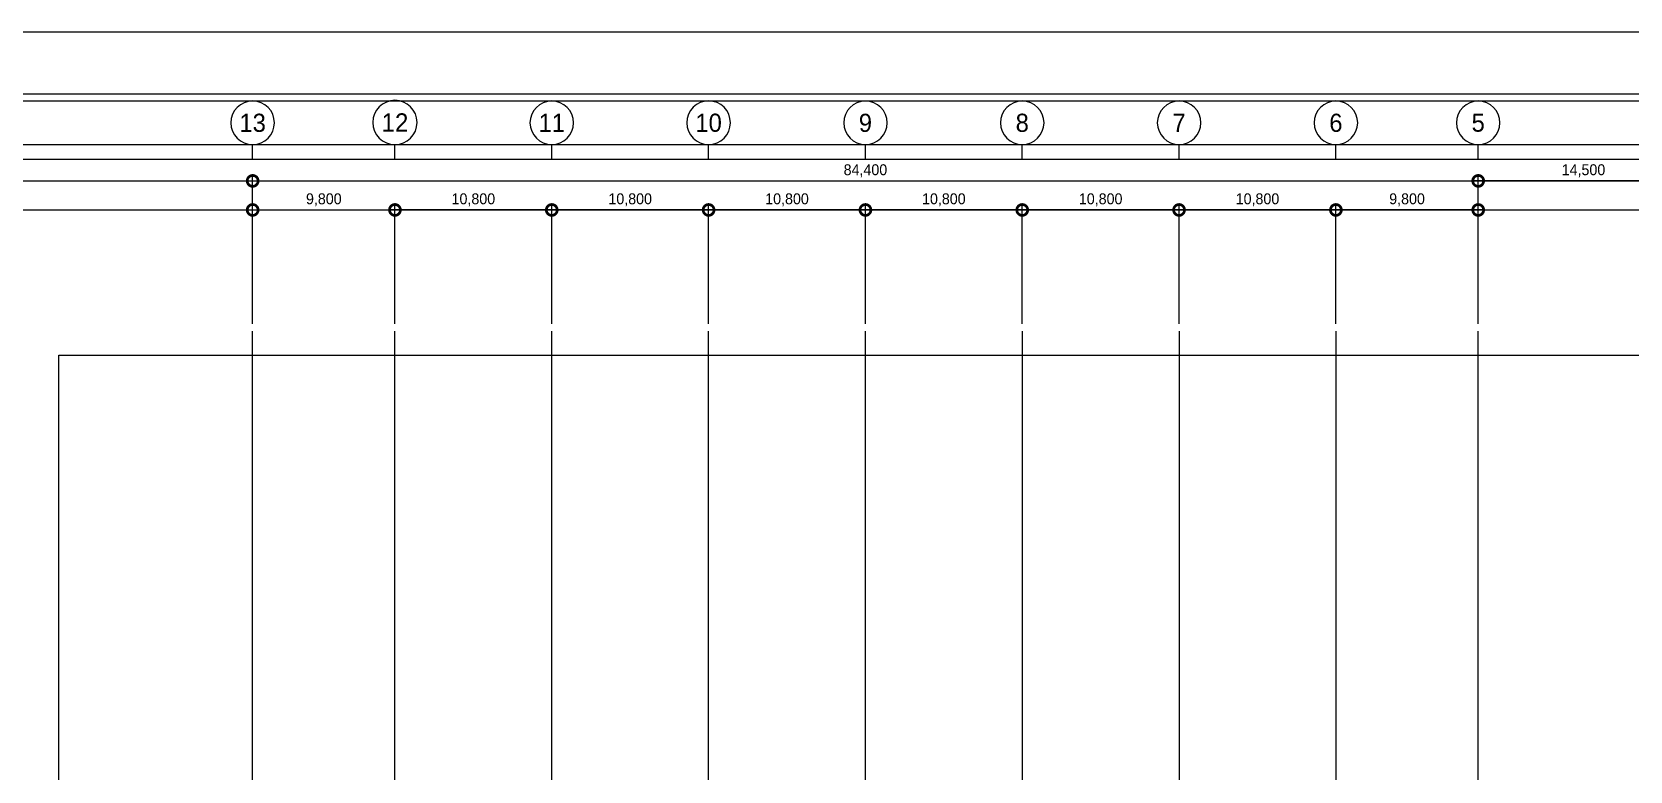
# Model space of a CAD drawing. Extents: x -430745 to 210250, y -41033 to 148500.
# Drawn here: x 23897 to 133952, y 97630 to 148500 of the extents above; entities that cross this region are included whole.
import ezdxf
from ezdxf.enums import TextEntityAlignment as Align

# ---------------------------------------------------------------- set-up
doc = ezdxf.new("R2010")
doc.units = 0
doc.header["$LTSCALE"] = 250
doc.header["$MEASUREMENT"] = 0
doc.layers.get('0').update_dxf_attribs({"linetype": 'CONTINUOUS'})
doc.layers.get('Defpoints').update_dxf_attribs({"linetype": 'CONTINUOUS'})
for name, color, linetype in [('A-CEN', 1, 'CONTINUOUS'), ('A-DIM', 7, 'CONTINUOUS'), ('A-SYM-BUB', 3, 'CONTINUOUS')]:
    doc.layers.add(name, color=color, linetype=linetype)
doc.layers.add('NOPLOT', color=193, linetype='CONTINUOUS', plot=False)
doc.styles.add('Gdim', font='')
doc.styles.add('Gtx', font='')
doc.styles.get('Gdim').set_extended_font_data('Dotum')
doc.styles.get('Gtx').set_extended_font_data('Dotum')
doc.dimstyles.new('Gdim200', dxfattribs={"dimscale": 200, "dimtxt": 3, "dimasz": 6, "dimexe": 1.5, "dimexo": 2, "dimgap": 1, "dimtad": 1, "dimdec": 0, "dimzin": 0, "dimdsep": 46, "dimlunit": 6, "dimtxsty": 'Gdim', "dimblk": 'DOTSMALL', "dimcen": 1.5, "dimdle": 1.5, "dimclrd": 1, "dimclre": 1, "dimclrt": 256, "dimazin": 0, "dimtfac": 1, "dimtdec": 0, "dimtix": 1, "dimtmove": 2, "dimatfit": 3, "dimldrblk": 'DOTSMALL', "dimfxl": 1.5, "dimtolj": 1, "dimtzin": 0, "dimlwd": -1, "dimlwe": -1, "dimarcsym": 0})

# ---------------------------------------------------------------- blocks, each defined once
blk = doc.blocks.new('_DotSmall')
at = {"color": 0, "linetype": 'ByBlock', "const_width": 0.5}
blk.add_lwpolyline([(-0.0625, 0, 1), (0.0625, 0, 1)], format="xyb", close=True, dxfattribs=at)
blk = doc.blocks.new('*D110')
at = {"layer": 'A-DIM', "color": 1, "transparency": 16777216}
for p, q in [((14558112, -181738), (14558112, -173530)), ((14568912, -181738), (14568912, -173530)), ((14569287, -173905), (14557737, -173905))]:
    blk.add_line(p, q, dxfattribs=at)
at = {"layer": 'Defpoints', "color": 0, "transparency": 16777216}
for p in [(14558112, -173905), (14558112, -182238), (14568912, -182238)]:
    blk.add_point(p, dxfattribs=at)
at = {"layer": 'A-DIM', "color": 1, "transparency": 16777216, "xscale": 1500, "yscale": 1500, "zscale": 1500, "rotation": 180}
blk.add_blockref('_DotSmall', (14558112, -173905), dxfattribs=at)
at = {"layer": 'A-DIM', "color": 1, "transparency": 16777216, "xscale": 1500, "yscale": 1500, "zscale": 1500}
blk.add_blockref('_DotSmall', (14568912, -173905), dxfattribs=at)
at = {"layer": 'A-DIM', "transparency": 16777216, "insert": (14563512, -173207), "char_height": 750, "attachment_point": 5, "style": 'Gdim'}
blk.add_mtext('\\A1;10,800', dxfattribs=at)
blk = doc.blocks.new('*D111')
at = {"layer": 'A-DIM', "color": 1, "transparency": 16777216}
for p, q in [((14568912, -181738), (14568912, -173530)), ((14579712, -181738), (14579712, -173530)), ((14580087, -173905), (14568537, -173905))]:
    blk.add_line(p, q, dxfattribs=at)
at = {"layer": 'Defpoints', "color": 0, "transparency": 16777216}
for p in [(14568912, -173905), (14568912, -182238), (14579712, -182238)]:
    blk.add_point(p, dxfattribs=at)
at = {"layer": 'A-DIM', "color": 1, "transparency": 16777216, "xscale": 1500, "yscale": 1500, "zscale": 1500, "rotation": 180}
blk.add_blockref('_DotSmall', (14568912, -173905), dxfattribs=at)
at = {"layer": 'A-DIM', "color": 1, "transparency": 16777216, "xscale": 1500, "yscale": 1500, "zscale": 1500}
blk.add_blockref('_DotSmall', (14579712, -173905), dxfattribs=at)
at = {"layer": 'A-DIM', "transparency": 16777216, "insert": (14574312, -173207), "char_height": 750, "attachment_point": 5, "style": 'Gdim'}
blk.add_mtext('\\A1;10,800', dxfattribs=at)
blk = doc.blocks.new('*D112')
at = {"layer": 'A-DIM', "color": 1, "transparency": 16777216}
for p, q in [((14579712, -181738), (14579712, -173530)), ((14589512, -181738), (14589512, -173530)), ((14589887, -173905), (14579337, -173905))]:
    blk.add_line(p, q, dxfattribs=at)
at = {"layer": 'Defpoints', "color": 0, "transparency": 16777216}
for p in [(14579712, -173905), (14579712, -182238), (14589512, -182238)]:
    blk.add_point(p, dxfattribs=at)
at = {"layer": 'A-DIM', "color": 1, "transparency": 16777216, "xscale": 1500, "yscale": 1500, "zscale": 1500, "rotation": 180}
blk.add_blockref('_DotSmall', (14579712, -173905), dxfattribs=at)
at = {"layer": 'A-DIM', "color": 1, "transparency": 16777216, "xscale": 1500, "yscale": 1500, "zscale": 1500}
blk.add_blockref('_DotSmall', (14589512, -173905), dxfattribs=at)
at = {"layer": 'A-DIM', "transparency": 16777216, "insert": (14584612, -173207), "char_height": 750, "attachment_point": 5, "style": 'Gdim'}
blk.add_mtext('\\A1;9,800', dxfattribs=at)
blk = doc.blocks.new('*D113')
at = {"layer": 'A-DIM', "color": 1, "transparency": 16777216}
for p, q in [((14589512, -181738), (14589512, -171530)), ((14604012, -181738), (14604012, -171530)), ((14604387, -171905), (14589137, -171905))]:
    blk.add_line(p, q, dxfattribs=at)
at = {"layer": 'Defpoints', "color": 0, "transparency": 16777216}
for p in [(14589512, -171905), (14589512, -182238), (14604012, -182238)]:
    blk.add_point(p, dxfattribs=at)
at = {"layer": 'A-DIM', "color": 1, "transparency": 16777216, "xscale": 1500, "yscale": 1500, "zscale": 1500, "rotation": 180}
blk.add_blockref('_DotSmall', (14589512, -171905), dxfattribs=at)
at = {"layer": 'A-DIM', "color": 1, "transparency": 16777216, "xscale": 1500, "yscale": 1500, "zscale": 1500}
blk.add_blockref('_DotSmall', (14604012, -171905), dxfattribs=at)
at = {"layer": 'A-DIM', "transparency": 16777216, "insert": (14596762, -171207), "char_height": 750, "attachment_point": 5, "style": 'Gdim'}
blk.add_mtext('\\A1;14,500', dxfattribs=at)
blk = doc.blocks.new('*D117')
at = {"layer": 'A-DIM', "color": 1, "transparency": 16777216}
for p, q in [((14547312, -181738), (14547312, -173530)), ((14558112, -181738), (14558112, -173530)), ((14558487, -173905), (14546937, -173905))]:
    blk.add_line(p, q, dxfattribs=at)
at = {"layer": 'Defpoints', "color": 0, "transparency": 16777216}
for p in [(14547312, -173905), (14547312, -182238), (14558112, -182238)]:
    blk.add_point(p, dxfattribs=at)
at = {"layer": 'A-DIM', "color": 1, "transparency": 16777216, "xscale": 1500, "yscale": 1500, "zscale": 1500, "rotation": 180}
blk.add_blockref('_DotSmall', (14547312, -173905), dxfattribs=at)
at = {"layer": 'A-DIM', "color": 1, "transparency": 16777216, "xscale": 1500, "yscale": 1500, "zscale": 1500}
blk.add_blockref('_DotSmall', (14558112, -173905), dxfattribs=at)
at = {"layer": 'A-DIM', "transparency": 16777216, "insert": (14552712, -173207), "char_height": 750, "attachment_point": 5, "style": 'Gdim'}
blk.add_mtext('\\A1;10,800', dxfattribs=at)
blk = doc.blocks.new('*D118')
at = {"layer": 'A-DIM', "color": 1, "transparency": 16777216}
for p, q in [((14514912, -181738), (14514912, -173530)), ((14525712, -181738), (14525712, -173530)), ((14526087, -173905), (14514537, -173905))]:
    blk.add_line(p, q, dxfattribs=at)
at = {"layer": 'Defpoints', "color": 0, "transparency": 16777216}
for p in [(14514912, -173905), (14514912, -182238), (14525712, -182238)]:
    blk.add_point(p, dxfattribs=at)
at = {"layer": 'A-DIM', "color": 1, "transparency": 16777216, "xscale": 1500, "yscale": 1500, "zscale": 1500, "rotation": 180}
blk.add_blockref('_DotSmall', (14514912, -173905), dxfattribs=at)
at = {"layer": 'A-DIM', "color": 1, "transparency": 16777216, "xscale": 1500, "yscale": 1500, "zscale": 1500}
blk.add_blockref('_DotSmall', (14525712, -173905), dxfattribs=at)
at = {"layer": 'A-DIM', "transparency": 16777216, "insert": (14520312, -173207), "char_height": 750, "attachment_point": 5, "style": 'Gdim'}
blk.add_mtext('\\A1;10,800', dxfattribs=at)
blk = doc.blocks.new('*D119')
at = {"layer": 'A-DIM', "color": 1, "transparency": 16777216}
for p, q in [((14505112, -181738), (14505112, -173530)), ((14514912, -181738), (14514912, -173530)), ((14504737, -173905), (14515287, -173905))]:
    blk.add_line(p, q, dxfattribs=at)
at = {"layer": 'Defpoints', "color": 0, "transparency": 16777216}
for p in [(14514912, -173905), (14505112, -182238), (14514912, -182238)]:
    blk.add_point(p, dxfattribs=at)
at = {"layer": 'A-DIM', "color": 1, "transparency": 16777216, "xscale": 1500, "yscale": 1500, "zscale": 1500, "rotation": 180}
blk.add_blockref('_DotSmall', (14505112, -173905), dxfattribs=at)
at = {"layer": 'A-DIM', "color": 1, "transparency": 16777216, "xscale": 1500, "yscale": 1500, "zscale": 1500}
blk.add_blockref('_DotSmall', (14514912, -173905), dxfattribs=at)
at = {"layer": 'A-DIM', "transparency": 16777216, "insert": (14510012, -173207), "char_height": 750, "attachment_point": 5, "style": 'Gdim'}
blk.add_mtext('\\A1;9,800', dxfattribs=at)
blk = doc.blocks.new('*D120')
at = {"layer": 'A-DIM', "color": 1, "transparency": 16777216}
for p, q in [((14505112, -181738), (14505112, -171530)), ((14589512, -181738), (14589512, -171530)), ((14504737, -171905), (14589887, -171905))]:
    blk.add_line(p, q, dxfattribs=at)
at = {"layer": 'Defpoints', "color": 0, "transparency": 16777216}
for p in [(14589512, -171905), (14505112, -182238), (14589512, -182238)]:
    blk.add_point(p, dxfattribs=at)
at = {"layer": 'A-DIM', "color": 1, "transparency": 16777216, "xscale": 1500, "yscale": 1500, "zscale": 1500, "rotation": 180}
blk.add_blockref('_DotSmall', (14505112, -171905), dxfattribs=at)
at = {"layer": 'A-DIM', "color": 1, "transparency": 16777216, "xscale": 1500, "yscale": 1500, "zscale": 1500}
blk.add_blockref('_DotSmall', (14589512, -171905), dxfattribs=at)
at = {"layer": 'A-DIM', "transparency": 16777216, "insert": (14547312, -171207), "char_height": 750, "attachment_point": 5, "style": 'Gdim'}
blk.add_mtext('\\A1;84,400', dxfattribs=at)
blk = doc.blocks.new('*D121')
at = {"layer": 'A-DIM', "color": 1, "transparency": 16777216}
for p, q in [((14525712, -181738), (14525712, -173530)), ((14536512, -181738), (14536512, -173530)), ((14536887, -173905), (14525337, -173905))]:
    blk.add_line(p, q, dxfattribs=at)
at = {"layer": 'Defpoints', "color": 0, "transparency": 16777216}
for p in [(14525712, -173905), (14525712, -182238), (14536512, -182238)]:
    blk.add_point(p, dxfattribs=at)
at = {"layer": 'A-DIM', "color": 1, "transparency": 16777216, "xscale": 1500, "yscale": 1500, "zscale": 1500, "rotation": 180}
blk.add_blockref('_DotSmall', (14525712, -173905), dxfattribs=at)
at = {"layer": 'A-DIM', "color": 1, "transparency": 16777216, "xscale": 1500, "yscale": 1500, "zscale": 1500}
blk.add_blockref('_DotSmall', (14536512, -173905), dxfattribs=at)
at = {"layer": 'A-DIM', "transparency": 16777216, "insert": (14531112, -173207), "char_height": 750, "attachment_point": 5, "style": 'Gdim'}
blk.add_mtext('\\A1;10,800', dxfattribs=at)
blk = doc.blocks.new('*D122')
at = {"layer": 'A-DIM', "color": 1, "transparency": 16777216}
for p, q in [((14536512, -181738), (14536512, -173530)), ((14547312, -181738), (14547312, -173530)), ((14547687, -173905), (14536137, -173905))]:
    blk.add_line(p, q, dxfattribs=at)
at = {"layer": 'Defpoints', "color": 0, "transparency": 16777216}
for p in [(14536512, -173905), (14536512, -182238), (14547312, -182238)]:
    blk.add_point(p, dxfattribs=at)
at = {"layer": 'A-DIM', "color": 1, "transparency": 16777216, "xscale": 1500, "yscale": 1500, "zscale": 1500, "rotation": 180}
blk.add_blockref('_DotSmall', (14536512, -173905), dxfattribs=at)
at = {"layer": 'A-DIM', "color": 1, "transparency": 16777216, "xscale": 1500, "yscale": 1500, "zscale": 1500}
blk.add_blockref('_DotSmall', (14547312, -173905), dxfattribs=at)
at = {"layer": 'A-DIM', "transparency": 16777216, "insert": (14541912, -173207), "char_height": 750, "attachment_point": 5, "style": 'Gdim'}
blk.add_mtext('\\A1;10,800', dxfattribs=at)
blk = doc.blocks.new('A-CEN-NORTH1')
at = {"layer": 'A-CEN'}
for p, q in [((14505111.9, -289571.4), (14505111.9, -182238.1)), ((14514911.9, -289571.4), (14514911.9, -182238.1)), ((14525711.9, -289571.4), (14525711.9, -182238.1)), ((14536511.9, -289571.4), (14536511.9, -182238.1)), ((14547311.9, -289571.4), (14547311.9, -182238.1)), ((14558111.9, -182238.1), (14558111.9, -289571.4)), ((14568911.9, -182238.1), (14568911.9, -289571.4)), ((14579711.9, -182238.1), (14579711.9, -289571.4)), ((14589511.9, -289571.4), (14589511.9, -182238.1))]:
    blk.add_line(p, q, dxfattribs=at)
at = {"layer": 'A-SYM-BUB', "color": 7, "elevation": 0}
for points in [[(14505111.9, -170404.8), (14505111.9, -169404.8, 1), (14505111.9, -166404.8, 1), (14505111.9, -169404.8, 0)], [(14514911.9, -170421), (14514911.9, -169404.8, 1), (14514911.9, -166356.3, 1), (14514911.9, -169404.8, 0)], [(14525711.9, -170404.8), (14525711.9, -169404.8, 1), (14525711.9, -166404.8, 1), (14525711.9, -169404.8, 0)], [(14536511.9, -170406.7), (14536511.9, -169404.8, 1), (14536511.9, -166398.9, 1), (14536511.9, -169404.8, 0)], [(14547311.9, -170403.1), (14547311.9, -169404.8, 1), (14547311.9, -166409.7, 1), (14547311.9, -169404.8, 0)], [(14558111.9, -170404.8), (14558111.9, -169404.8, 1), (14558111.9, -166404.8, 1), (14558111.9, -169404.8, 0)], [(14568911.9, -170404.8), (14568911.9, -169404.8, 1), (14568911.9, -166404.8, 1), (14568911.9, -169404.8, 0)], [(14579711.9, -170404.8), (14579711.9, -169404.8, 1), (14579711.9, -166404.8, 1), (14579711.9, -169404.8, 0)], [(14589511.9, -170404.8), (14589511.9, -169404.8, 1), (14589511.9, -166404.8, 1), (14589511.9, -169404.8, 0)]]:
    blk.add_lwpolyline(points, format="xyb", dxfattribs=at)
at = {"layer": 'A-SYM-BUB', "style": 'Gtx'}
for s, height, p in [('13', 1250, (14505111.9, -167904.8)), ('12', 1270.22, (14514911.9, -167880.5)), ('11', 1250, (14525711.9, -167904.8)), ('10', 1252.44, (14536511.9, -167901.9)), ('9', 1248, (14547311.9, -167907.2)), ('8', 1250, (14558111.9, -167904.8)), ('7', 1250, (14568911.9, -167904.8)), ('6', 1250, (14579711.9, -167904.8)), ('5', 1250, (14589511.9, -167904.8))]:
    blk.add_text(s, height=height, dxfattribs=at).set_placement(p, align=Align.MIDDLE)
at = {"layer": 'A-DIM'}
for base, p1, p2, picture, middle in [((14589511.9, -171904.8), (14505111.9, -182238.1), (14589511.9, -182238.1), '*D120', (14547311.9, -171207)), ((14514911.9, -173904.8), (14525711.9, -182238.1), (14514911.9, -182238.1), '*D118', (14520311.9, -173207)), ((14525711.9, -173904.8), (14536511.9, -182238.1), (14525711.9, -182238.1), '*D121', (14531111.9, -173207)), ((14536511.9, -173904.8), (14547311.9, -182238.1), (14536511.9, -182238.1), '*D122', (14541911.9, -173207))]:
    dim = blk.add_linear_dim(base=base, p1=p1, p2=p2, angle=180, dimstyle='Gdim200', override={"dimscale": 250}, dxfattribs=at)
    dim.commit()
    dim.dimension.update_dxf_attribs({"geometry": picture, "text_midpoint": middle})
for base, p1, p2, picture, middle in [((14589511.9, -171904.8), (14604011.9, -182238.1), (14589511.9, -182238.1), '*D113', (14596761.9, -171207)), ((14514911.9, -173904.8), (14505111.9, -182238.1), (14514911.9, -182238.1), '*D119', (14510011.9, -173207)), ((14547311.9, -173904.8), (14558111.9, -182238.1), (14547311.9, -182238.1), '*D117', (14552711.9, -173207)), ((14558111.9, -173904.8), (14568911.9, -182238.1), (14558111.9, -182238.1), '*D110', (14563511.9, -173207)), ((14568911.9, -173904.8), (14579711.9, -182238.1), (14568911.9, -182238.1), '*D111', (14574311.9, -173207)), ((14579711.9, -173904.8), (14589511.9, -182238.1), (14579711.9, -182238.1), '*D112', (14584611.9, -173207))]:
    dim = blk.add_linear_dim(base=base, p1=p1, p2=p2, dimstyle='Gdim200', override={"dimscale": 250}, dxfattribs=at)
    dim.commit()
    dim.dimension.update_dxf_attribs({"geometry": picture, "text_midpoint": middle})

msp = doc.modelspace()

# ---------------------------------------------------------------- linework, layer by layer
at = {"layer": 'NOPLOT'}
for points in [[(0, 148500), (210250, 148500), (210250, 0), (0, 0)], [(206000, 4250), (7750, 4250), (7750, 144250), (206000, 144250)], [(8250, 143750), (182250, 143750), (182250, 4750), (8250, 4750)], [(11250, 140750), (179250, 140750), (179250, 7750), (11250, 7750)], [(12250, 139750), (178250, 139750), (178250, 8750), (12250, 8750)], [(13750, 138250), (176750, 138250), (176750, 10250), (13750, 10250)], [(15750, 136250), (174750, 136250), (174750, 12250), (15750, 12250)], [(25750, 126250), (164750, 126250), (164750, 22250), (25750, 22250)]]:
    msp.add_lwpolyline(points, close=True, dxfattribs=at)

# ---------------------------------------------------------------- block references
at = {"layer": 'A-DIM'}
msp.add_blockref('A-CEN-NORTH1', (-14466016.6, 310154.8), dxfattribs=at)

doc.saveas('drawing.dxf')
